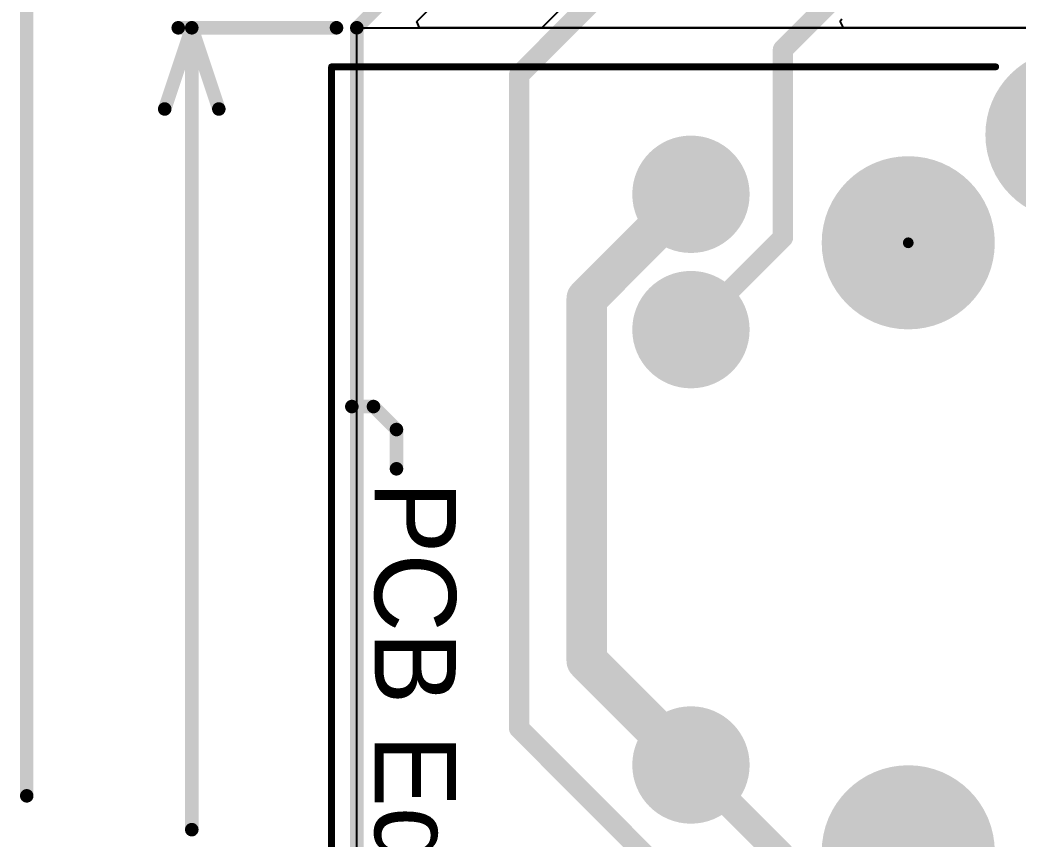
# Model space of a CAD drawing. Header units: millimetres. Extents: x -0.27 to 3.94, y -1.19 to 3.
# Drawn here: x -0.249 to 0.489, y 0.975 to 1.581 of the extents above; entities that cross this region are included whole.
import ezdxf

# ---------------------------------------------------------------- set-up
doc = ezdxf.new("R2010")
doc.units = ezdxf.units.MM
doc.header["$MEASUREMENT"] = 0
for name, color, linetype in [('BottomLayer', 5, 'Continuous'), ('BottomSolder', 6, 'Continuous'), ('Mechanical1', 6, 'Continuous'), ('Mechanical2', 216, 'Continuous'), ('MultiLayer', 9, 'Continuous'), ('PadHoleLayer', 156, 'Continuous'), ('TopLayer', 1, 'Continuous'), ('TopOverlay', 2, 'Continuous'), ('TopSolder', 216, 'Continuous')]:
    doc.layers.add(name, color=color, linetype=linetype)

# ---------------------------------------------------------------- blocks, each defined once
blk = doc.blocks.new('HR861153C_134')
at = {"layer": 'BottomLayer'}
h = blk.add_hatch(color=5, dxfattribs=at)
edge = h.paths.add_edge_path()
edge.add_arc((-0.16083, 0.25532), 0.03937, 0, 360)
h = blk.add_hatch(color=5, dxfattribs=at)
edge = h.paths.add_edge_path()
edge.add_arc((0.16083, 0.25532), 0.03937, 0, 360)
h = blk.add_hatch(color=5, dxfattribs=at)
edge = h.paths.add_edge_path()
edge.add_arc((0.26083, 0.25532), 0.03937, 0, 360)
h = blk.add_hatch(color=5, dxfattribs=at)
edge = h.paths.add_edge_path()
edge.add_arc((0.30492, -0.02539), 0.05906, 0, 360)
at = {"layer": 'BottomSolder'}
h = blk.add_hatch(color=6, dxfattribs=at)
edge = h.paths.add_edge_path()
edge.add_arc((-0.16083, 0.25532), 0.04337, 0, 360)
h = blk.add_hatch(color=6, dxfattribs=at)
edge = h.paths.add_edge_path()
edge.add_arc((0.16083, 0.25532), 0.04337, 0, 360)
h = blk.add_hatch(color=6, dxfattribs=at)
edge = h.paths.add_edge_path()
edge.add_arc((0.26083, 0.25532), 0.04337, 0, 360)
h = blk.add_hatch(color=6, dxfattribs=at)
edge = h.paths.add_edge_path()
edge.add_arc((0.225, 0.09469), 0.004, 0, 360)
h = blk.add_hatch(color=6, dxfattribs=at)
edge = h.paths.add_edge_path()
edge.add_arc((0.30492, -0.02539), 0.06306, 0, 360)
at = {"layer": 'MultiLayer'}
h = blk.add_hatch(color=9, dxfattribs=at)
edge = h.paths.add_edge_path()
edge.add_arc((-0.16083, 0.25532), 0.03937, 0, 360)
h = blk.add_hatch(color=9, dxfattribs=at)
edge = h.paths.add_edge_path()
edge.add_arc((0.16083, 0.25532), 0.03937, 0, 360)
h = blk.add_hatch(color=9, dxfattribs=at)
edge = h.paths.add_edge_path()
edge.add_arc((0.26083, 0.25532), 0.03937, 0, 360)
h = blk.add_hatch(color=9, dxfattribs=at)
edge = h.paths.add_edge_path()
edge.add_arc((0.30492, -0.02539), 0.05906, 0, 360)
at = {"layer": 'PadHoleLayer'}
h = blk.add_hatch(color=156, dxfattribs=at)
edge = h.paths.add_edge_path()
edge.add_arc((-0.16083, 0.25532), 0.02008, 0, 360)
h = blk.add_hatch(color=156, dxfattribs=at)
edge = h.paths.add_edge_path()
edge.add_arc((0.16083, 0.25532), 0.02008, 0, 360)
h = blk.add_hatch(color=156, dxfattribs=at)
edge = h.paths.add_edge_path()
edge.add_arc((0.26083, 0.25532), 0.02008, 0, 360)
h = blk.add_hatch(color=156, dxfattribs=at)
edge = h.paths.add_edge_path()
edge.add_arc((-0.225, 0.09469), 0.06398, 0, 360)
h = blk.add_hatch(color=156, dxfattribs=at)
edge = h.paths.add_edge_path()
edge.add_arc((0.225, 0.09469), 0.06398, 0, 360)
at = {"layer": 'TopLayer'}
h = blk.add_hatch(color=1, dxfattribs=at)
edge = h.paths.add_edge_path()
edge.add_arc((-0.16083, 0.25532), 0.03937, 0, 360)
h = blk.add_hatch(color=1, dxfattribs=at)
edge = h.paths.add_edge_path()
edge.add_arc((0.16083, 0.25532), 0.03937, 0, 360)
h = blk.add_hatch(color=1, dxfattribs=at)
edge = h.paths.add_edge_path()
edge.add_arc((0.26083, 0.25532), 0.03937, 0, 360)
h = blk.add_hatch(color=1, dxfattribs=at)
edge = h.paths.add_edge_path()
edge.add_arc((0.30492, -0.02539), 0.05906, 0, 360)
at = {"layer": 'TopSolder'}
h = blk.add_hatch(color=216, dxfattribs=at)
edge = h.paths.add_edge_path()
edge.add_arc((-0.16083, 0.25532), 0.04337, 0, 360)
h = blk.add_hatch(color=216, dxfattribs=at)
edge = h.paths.add_edge_path()
edge.add_arc((0.16083, 0.25532), 0.04337, 0, 360)
h = blk.add_hatch(color=216, dxfattribs=at)
edge = h.paths.add_edge_path()
edge.add_arc((0.26083, 0.25532), 0.04337, 0, 360)
h = blk.add_hatch(color=216, dxfattribs=at)
edge = h.paths.add_edge_path()
edge.add_arc((0.225, 0.09469), 0.004, 0, 360)
h = blk.add_hatch(color=216, dxfattribs=at)
edge = h.paths.add_edge_path()
edge.add_arc((0.30492, -0.02539), 0.06306, 0, 360)
at = {"layer": 'TopOverlay'}
for points, const_width in [([(-0.355, 0.521), (0.355, 0.521)], 0.005), ([(0.355, 0.521), (0.355, 0.03)], 0.005), ([(0.104, 0.506), (0.104, 0.49)], 0.01), ([(0.104, 0.49), (0.087, 0.473)], 0.01), ([(0.058, 0.473), (0.087, 0.473)], 0.01)]:
    blk.add_lwpolyline(points, dxfattribs=dict(at, const_width=const_width))
for points, const_width in [([(0.35375, 0.521, 1), (0.35625, 0.521, 1)], 0.0025), ([(0.35375, 0.521, 1), (0.35625, 0.521, 1)], 0.0025), ([(0.1015, 0.506, 1), (0.1065, 0.506, 1)], 0.005), ([(0.1015, 0.49, 1), (0.1065, 0.49, 1)], 0.005), ([(0.1015, 0.49, 1), (0.1065, 0.49, 1)], 0.005), ([(0.0555, 0.473, 1), (0.0605, 0.473, 1)], 0.005), ([(0.0845, 0.473, 1), (0.0895, 0.473, 1)], 0.005), ([(0.0845, 0.473, 1), (0.0895, 0.473, 1)], 0.005), ([(0.35375, 0.03, 1), (0.35625, 0.03, 1)], 0.0025)]:
    blk.add_lwpolyline(points, format="xyb", close=True, dxfattribs=dict(at, const_width=const_width))
blk.add_text('PCB Edge', height=0.06, rotation=180, dxfattribs=at).set_placement((0.049, 0.48906))

msp = doc.modelspace()

# ---------------------------------------------------------------- linework, layer by layer
at = {"layer": 'BottomLayer'}
for p, q in [((0.04442, 1.57942), (0.36837, 1.90337)), ((0.19195, 1.62998), (0.13678, 1.5748)), ((0.04633, 1.5748), (0.04442, 1.57942)), ((0.35727, 1.5798), (0.35842, 1.58134)), ((0.35979, 1.5748), (0.35727, 1.5798)), ((0, 1.5748), (0.61, 1.5748)), ((0, 0.81015), (0, 1.5748)), ((0.13678, 1.5748), (0.04633, 1.5748)), ((0.61, 1.5748), (0.35979, 1.5748))]:
    msp.add_line(p, q, dxfattribs=at)
for points, const_width in [([(0.12, 1.54), (0.20096, 1.62096)], 0.015), ([(0.315, 1.55863), (0.35045, 1.59409)], 0.015), ([(0.315, 1.41977), (0.315, 1.55863)], 0.015), ([(0.12, 1.05712), (0.12, 1.54)], 0.015), ([(0.17, 1.37477), (0.247, 1.45177)], 0.03), ([(0.247, 1.35177), (0.315, 1.41977)], 0.015), ([(0.17, 1.10712), (0.17, 1.37477)], 0.03), ([(0.17, 1.10712), (0.247, 1.03012)], 0.03), ([(0.12, 1.05712), (0.247, 0.93012)], 0.015), ([(0.247, 1.03012), (0.31435, 0.96277)], 0.02)]:
    msp.add_lwpolyline(points, dxfattribs=dict(at, const_width=const_width))
for points, const_width in [([(0.31125, 1.55863, 1), (0.31875, 1.55863, 1)], 0.0075), ([(0.31125, 1.55863, 1), (0.31875, 1.55863, 1)], 0.0075), ([(0.11625, 1.54, 1), (0.12375, 1.54, 1)], 0.0075), ([(0.11625, 1.54, 1), (0.12375, 1.54, 1)], 0.0075), ([(0.2395, 1.45177, 1), (0.2545, 1.45177, 1)], 0.015), ([(0.31125, 1.41977, 1), (0.31875, 1.41977, 1)], 0.0075), ([(0.31125, 1.41977, 1), (0.31875, 1.41977, 1)], 0.0075), ([(0.1625, 1.37477, 1), (0.1775, 1.37477, 1)], 0.015), ([(0.1625, 1.37477, 1), (0.1775, 1.37477, 1)], 0.015), ([(0.24325, 1.35177, 1), (0.25075, 1.35177, 1)], 0.0075), ([(0.1625, 1.10712, 1), (0.1775, 1.10712, 1)], 0.015), ([(0.1625, 1.10712, 1), (0.1775, 1.10712, 1)], 0.015), ([(0.11625, 1.05712, 1), (0.12375, 1.05712, 1)], 0.0075), ([(0.11625, 1.05712, 1), (0.12375, 1.05712, 1)], 0.0075), ([(0.2395, 1.03012, 1), (0.2545, 1.03012, 1)], 0.015), ([(0.242, 1.03012, 1), (0.252, 1.03012, 1)], 0.01)]:
    msp.add_lwpolyline(points, format="xyb", close=True, dxfattribs=dict(at, const_width=const_width))
at = {"layer": 'Mechanical1', "const_width": 0.01}
for points in [[(-0.244, 1.00733), (-0.244, 2.7559)], [(-0.142, 1.5148), (-0.122, 1.5748)], [(-0.132, 1.5748), (-0.015, 1.5748)], [(-0.122, 1.5748), (-0.102, 1.5148)], [(-0.122, 0.98234), (-0.122, 1.5748)]]:
    msp.add_lwpolyline(points, dxfattribs=at)
at = {"layer": 'Mechanical1', "const_width": 0.005}
for points in [[(-0.1345, 1.5748, 1), (-0.1295, 1.5748, 1)], [(-0.1245, 1.5748, 1), (-0.1195, 1.5748, 1)], [(-0.1245, 1.5748, 1), (-0.1195, 1.5748, 1)], [(-0.1245, 1.5748, 1), (-0.1195, 1.5748, 1)], [(-0.0175, 1.5748, 1), (-0.0125, 1.5748, 1)], [(-0.1445, 1.5148, 1), (-0.1395, 1.5148, 1)], [(-0.1045, 1.5148, 1), (-0.0995, 1.5148, 1)], [(-0.2465, 1.00733, 1), (-0.2415, 1.00733, 1)], [(-0.1245, 0.98234, 1), (-0.1195, 0.98234, 1)]]:
    msp.add_lwpolyline(points, format="xyb", close=True, dxfattribs=at)
at = {"layer": 'Mechanical2', "const_width": 0.01}
for points in [[(0, 1.5748), (1.1811, 2.7559)], [(0, 0), (0, 1.5748)]]:
    msp.add_lwpolyline(points, dxfattribs=at)
at = {"layer": 'Mechanical2', "const_width": 0.005}
msp.add_lwpolyline([(-0.0025, 1.5748, 1), (0.0025, 1.5748, 1)], format="xyb", close=True, dxfattribs=at)
msp.add_lwpolyline([(-0.0025, 1.5748, 1), (0.0025, 1.5748, 1)], format="xyb", close=True, dxfattribs=at)
at = {"layer": 'TopLayer'}
for p, q in [((0.04442, 1.57942), (0.24253, 1.77753)), ((0.04633, 1.5748), (0.04442, 1.57942)), ((0, 1.5748), (0.61, 1.5748)), ((0, 0.81), (0, 1.5748)), ((0.61, 1.5748), (0.04633, 1.5748))]:
    msp.add_line(p, q, dxfattribs=at)

# ---------------------------------------------------------------- block references
at = {"rotation": 90}
msp.add_blockref('HR861153C_134', (0.50232, 1.19095), dxfattribs=at)

doc.saveas('drawing.dxf')
